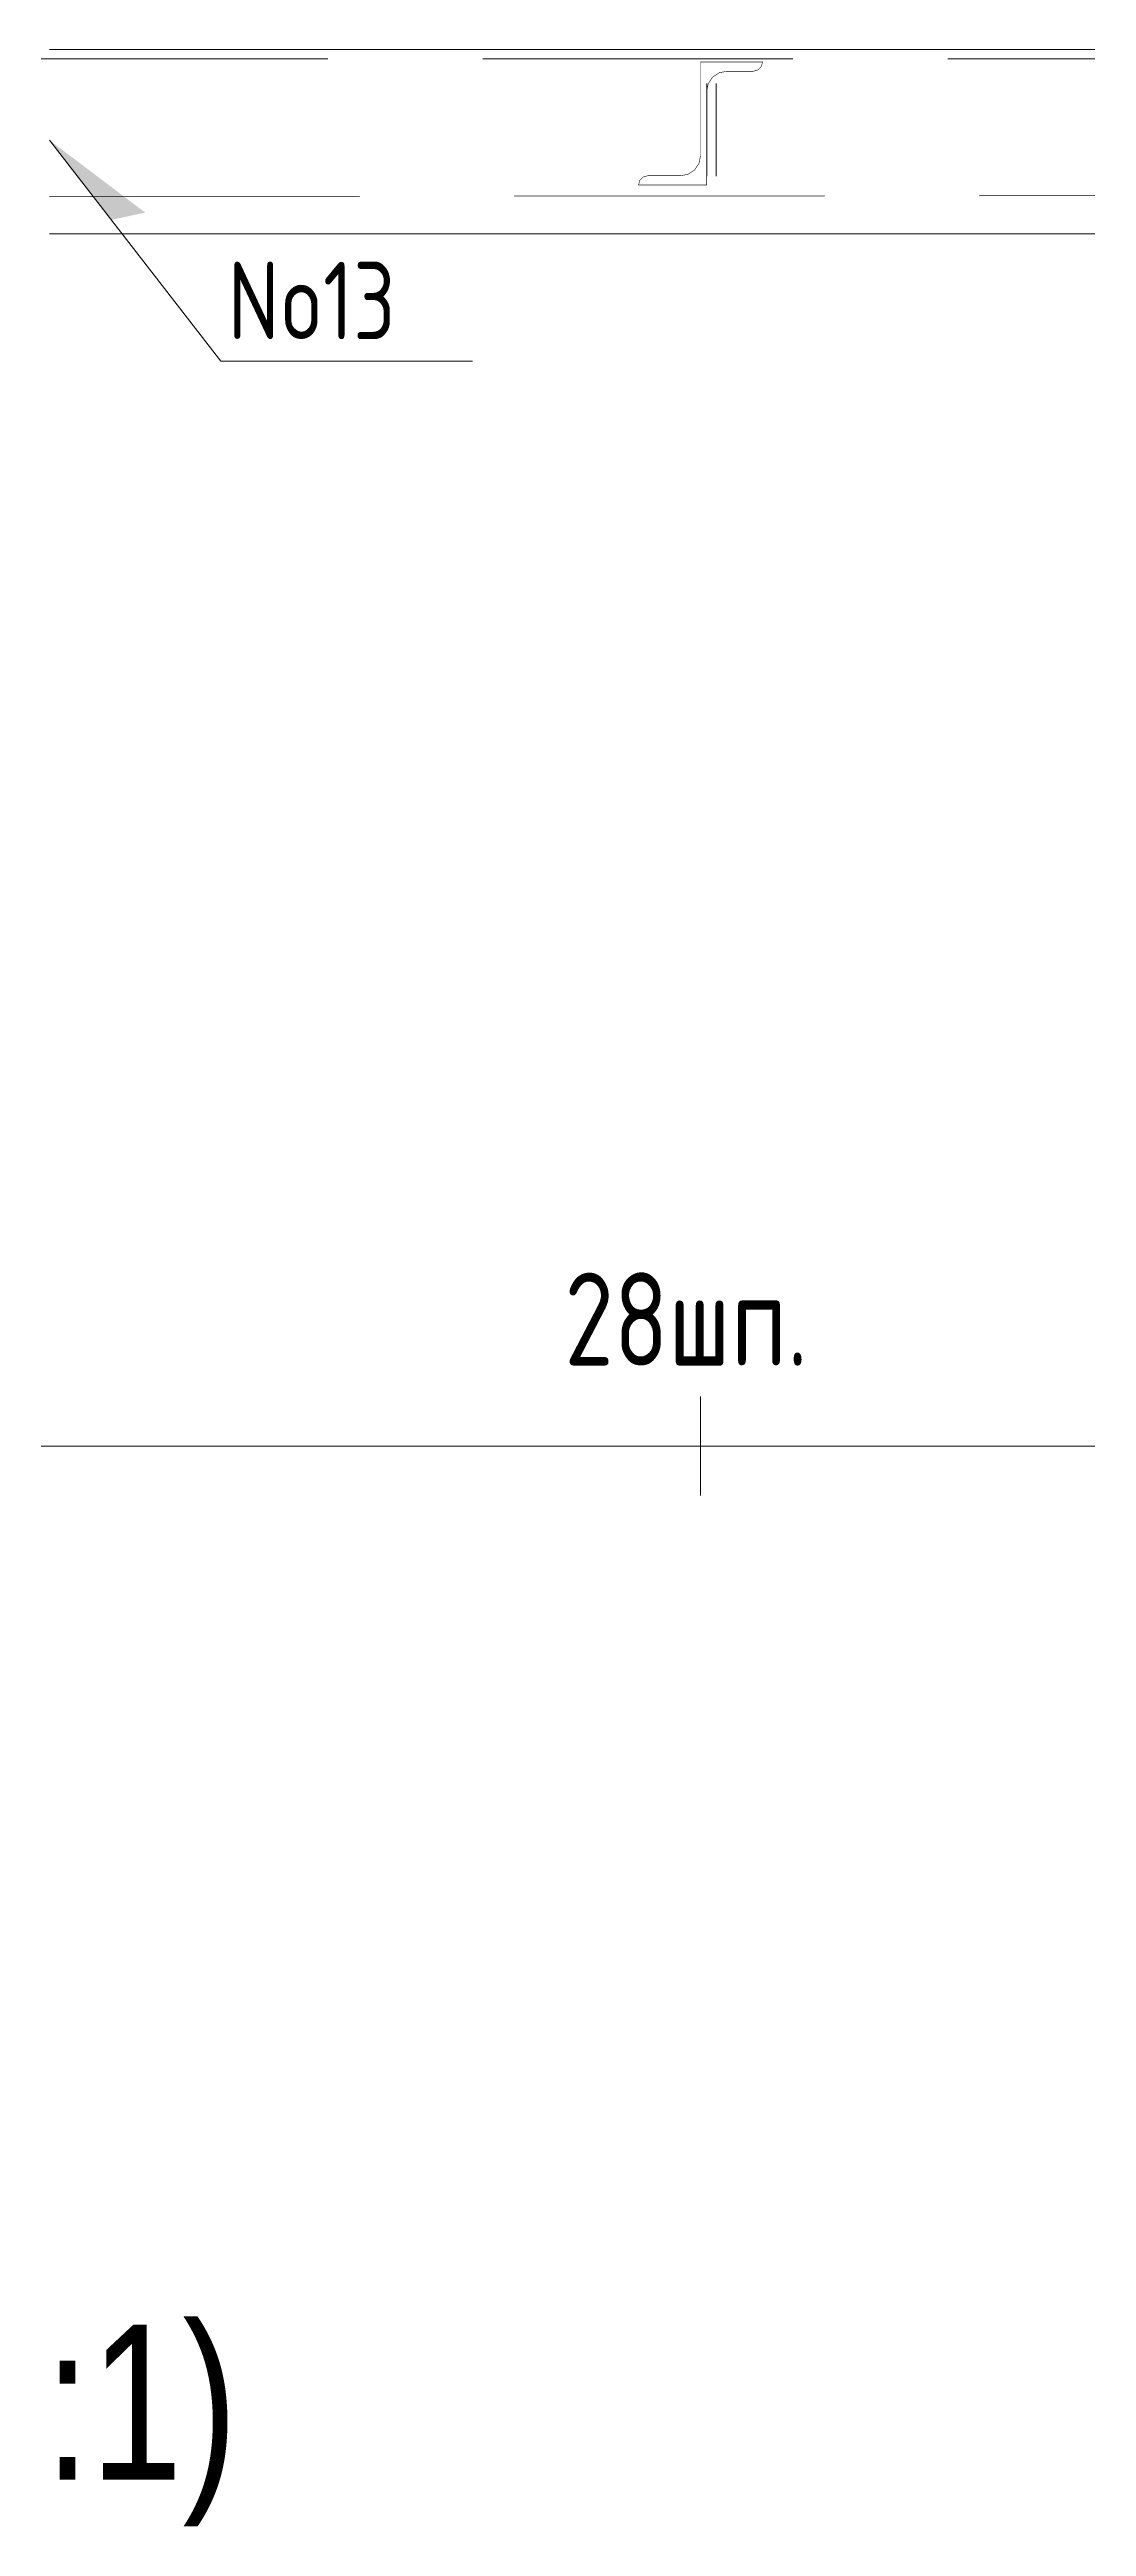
# Model space of a CAD drawing. Header units: millimetres. Extents: x 42007 to 66124, y -556 to 6894.
# Drawn here: x 44041 to 44376, y 2455 to 3254 of the extents above; entities that cross this region are included whole.
import ezdxf

# ---------------------------------------------------------------- set-up
doc = ezdxf.new("R2010")
doc.units = ezdxf.units.MM
for name, pattern in [('K5LT32769', [0]), ('K5LT32770', [0]), ('K5LT32782', [150, 100, -50]), ('K5LT32786', [25.318241, 20.818241, -1.5, 1.5, -1.5])]:
    doc.linetypes.add(name, pattern=pattern)
doc.styles.add('KTEXTSTYLE', font='GOST_AU.SHX', dxfattribs={"width": 0.96, "height": 5})
doc.styles.add('style5', font='arial.ttf', dxfattribs={"height": 3})

msp = doc.modelspace()

# ---------------------------------------------------------------- hatches: boundary and pattern name
msp.add_hatch(color=7).paths.add_polyline_path([(44060.751, 3199.067), (44071.847, 3201.479), (44041.004, 3224.806)])

# ---------------------------------------------------------------- linework, layer by layer
at = {"color": 7, "linetype": 'K5LT32782', "lineweight": 18}
for p, q in [((43430.795, 3251.009), (45501.004, 3251.009)), ((44253.004, 3213.225), (44253.004, 3243.07)), ((44256.004, 3213.225), (44256.004, 3243.07)), ((44041.004, 3206.565), (45603.004, 3208.385))]:
    msp.add_line(p, q, dxfattribs=at)
at = {"color": 7, "linetype": 'K5LT32769', "lineweight": 18}
for p, q in [((44041.004, 3254.047), (45501.004, 3254.047)), ((44096.267, 3153.57), (44041.004, 3224.806)), ((44041.004, 3194.565), (45605.83, 3194.565)), ((44177.494, 3153.57), (44096.267, 3153.57)), ((44251.004, 2787.706), (44251.004, 2819.706))]:
    msp.add_line(p, q, dxfattribs=at)
at = {"color": 7, "linetype": 'K5LT32770', "lineweight": 18}
msp.add_line((43412.445, 2803.706), (45977.521, 2803.706), dxfattribs=at)
at = {"color": 7, "linetype": 'K5LT32786', "const_width": 0.18}
msp.add_lwpolyline([(44251.004, 3250.018), (44251.004, 3219.785), (44250.509, 3217.32), (44249.1, 3215.229), (44246.991, 3213.833), (44244.504, 3213.342), (44234.004, 3213.342), (44232.504, 3212.944), (44231.406, 3211.855), (44231.004, 3210.368), (44253.004, 3210.368), (44253.004, 3240.601), (44253.499, 3243.067), (44254.908, 3245.157), (44257.016, 3246.553), (44259.504, 3247.044), (44268.004, 3247.044), (44269.504, 3247.442), (44270.602, 3248.531), (44271.004, 3250.018), (44251.004, 3250.018)], dxfattribs=at)

# ---------------------------------------------------------------- texts
at = {"color": 7, "char_height": 2.5, "attachment_point": 1, "style": 'KTEXTSTYLE'}
for s, insert in [('\\H3.5;\\W0.965;\\Q15;\\Q0;\\H25.00;No13', (44098.497, 3185.576)), ('{\\H12x;\\W0.965;28шп.}', (44207.095, 2859.631))]:
    msp.add_mtext(s, dxfattribs=dict(at, insert=insert))
at = {"color": 7, "insert": (43889.085, 2520.344), "char_height": 3, "attachment_point": 1, "rotation": 359.99983, "style": 'style5'}
msp.add_mtext('\\H3.5;\\W0.965;\\Q15;\\Q0;\\W0.765;\\H50.00;Б-Б (1:1)', dxfattribs=at)

doc.saveas('drawing.dxf')
